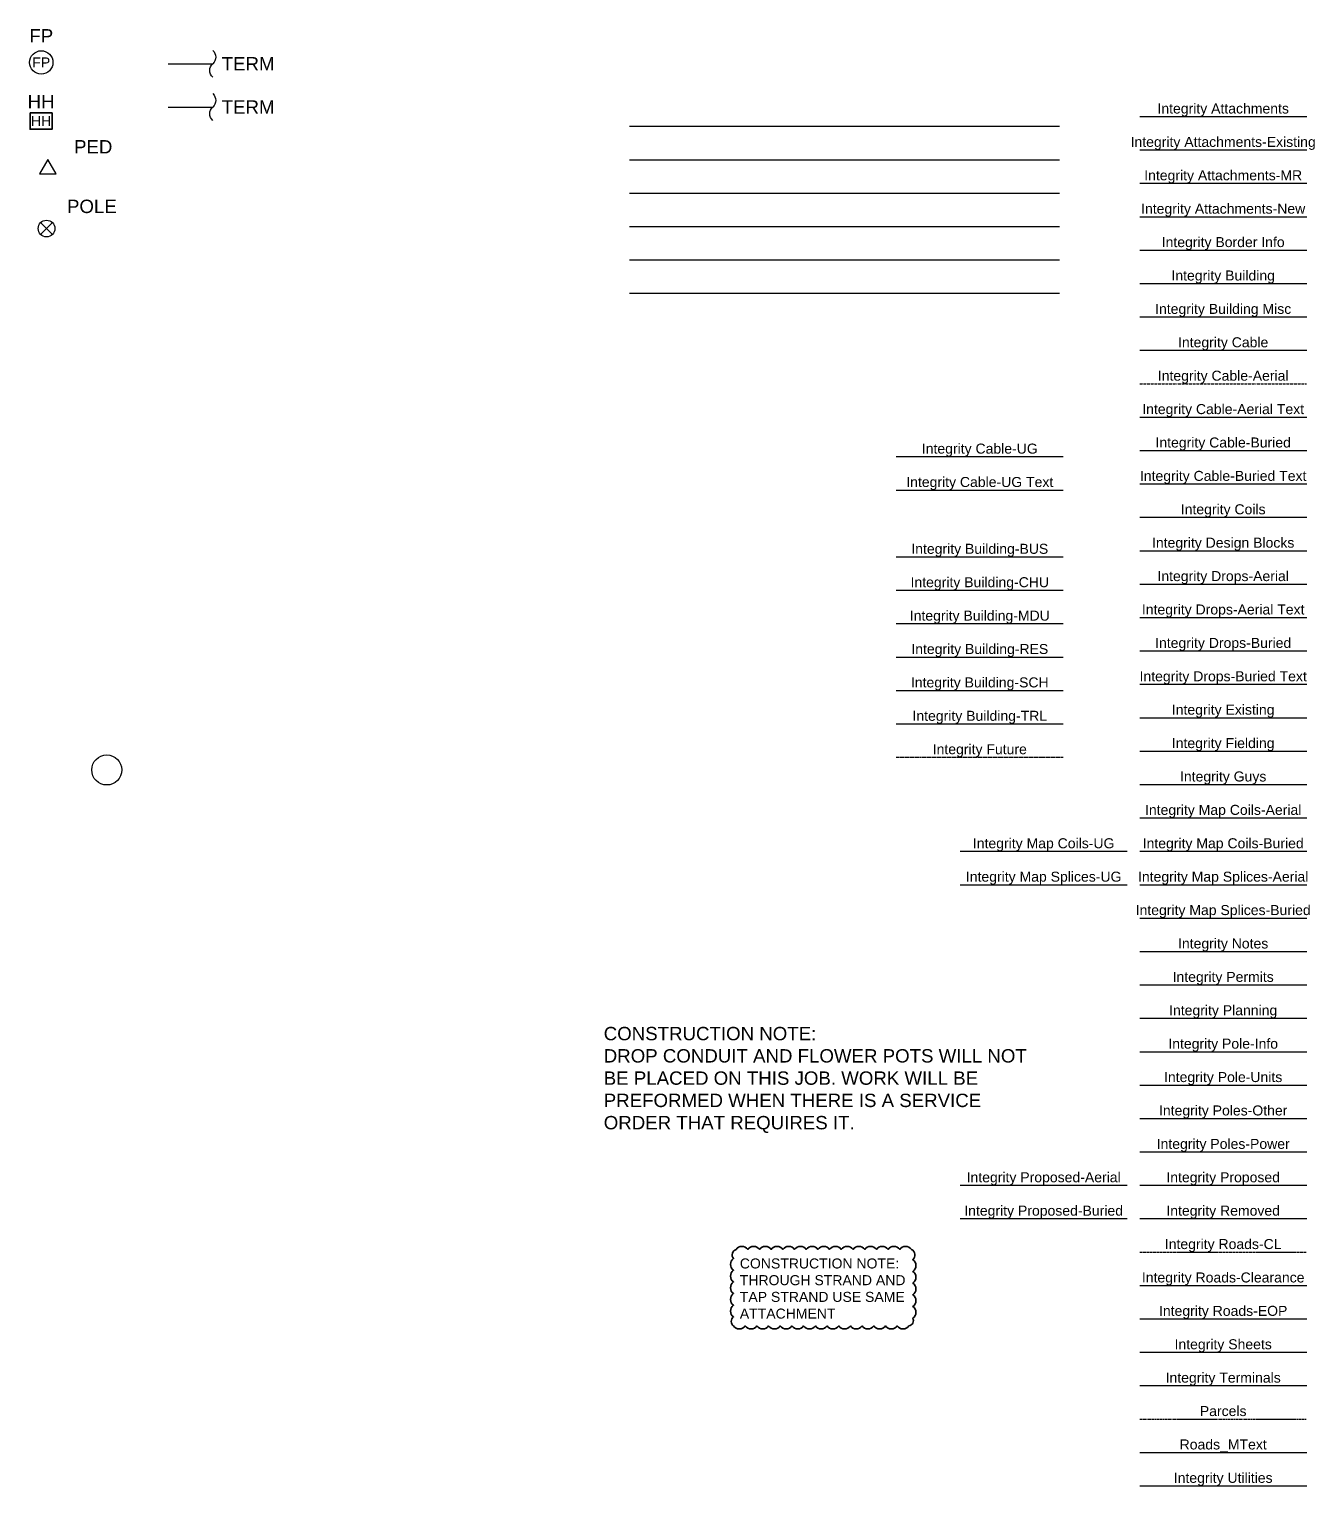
# Model space of a CAD drawing. Header units: inches. Extents: x 29 to 22121, y 36 to 12095.
# Drawn here: x 7067 to 7836, y 636 to 1509 of the extents above; entities that cross this region are included whole.
import ezdxf
from ezdxf.enums import TextEntityAlignment as Align
from ezdxf.lldxf.tags import DXFTag

# ---------------------------------------------------------------- set-up
doc = ezdxf.new("R2010")
doc.units = ezdxf.units.IN
doc.header["$MEASUREMENT"] = 0
for name, pattern in [('CENTER', [2, 1.25, -0.25, 0.25, -0.25]), ('DASHDOT', [1, 0.5, -0.25, 0, -0.25]), ('DASHED', [0.75, 0.5, -0.25]), ('HIDDEN', [0.375, 0.25, -0.125]), ('PHANTOM', [2.5, 1.25, -0.25, 0.25, -0.25, 0.25, -0.25])]:
    doc.linetypes.add(name, pattern=pattern)
for name, color, linetype in [('Integrity Attachments', 2, 'Continuous'), ('Integrity Attachments-Existing', 2, 'Continuous'), ('Integrity Attachments-MR', 1, 'Continuous'), ('Integrity Attachments-New', 4, 'Continuous'), ('Integrity Border Info', 40, 'HIDDEN'), ('Integrity Building', 3, 'Continuous'), ('Integrity Building Misc', 6, 'Continuous'), ('Integrity Building-BUS', 3, 'Continuous'), ('Integrity Building-CHU', 3, 'Continuous'), ('Integrity Building-MDU', 3, 'Continuous'), ('Integrity Building-RES', 3, 'Continuous'), ('Integrity Building-SCH', 3, 'Continuous'), ('Integrity Building-TRL', 3, 'Continuous'), ('Integrity Cable', 12, 'Continuous'), ('Integrity Cable-Aerial', 12, 'DASHDOT'), ('Integrity Cable-Aerial Text', 12, 'Continuous'), ('Integrity Cable-Buried', 12, 'Continuous'), ('Integrity Cable-Buried Text', 12, 'Continuous'), ('Integrity Coils', 12, 'Continuous'), ('Integrity Design Blocks', 30, 'Continuous'), ('Integrity Drops-Aerial', 5, 'HIDDEN'), ('Integrity Drops-Aerial Text', 5, 'Continuous'), ('Integrity Drops-Buried', 32, 'HIDDEN'), ('Integrity Drops-Buried Text', 3, 'Continuous'), ('Integrity Existing', 2, 'Continuous'), ('Integrity Existing-Buried', 2, 'Continuous'), ('Integrity Fielding', 1, 'Continuous'), ('Integrity Future', 1, 'Continuous'), ('Integrity Guys', 3, 'Continuous'), ('Integrity Map Coils', 1, 'Continuous'), ('Integrity Map Coils-Aerial', 4, 'Continuous'), ('Integrity Map Coils-Buried', 4, 'Continuous'), ('Integrity Map Coils-UG', 4, 'Continuous'), ('Integrity Map Splices-Aerial', 4, 'Continuous'), ('Integrity Map Splices-Buried', 4, 'Continuous'), ('Integrity Map Splices-UG', 4, 'Continuous'), ('Integrity Notes', 1, 'Continuous'), ('Integrity Permits', 3, 'Continuous'), ('Integrity Planning', 6, 'Continuous'), ('Integrity Pole-Info', 12, 'Continuous'), ('Integrity Pole-Units', 12, 'Continuous'), ('Integrity Poles-Other', 1, 'Continuous'), ('Integrity Poles-Power', 3, 'Continuous'), ('Integrity Proposed', 12, 'Continuous'), ('Integrity Proposed-Aerial', 4, 'Continuous'), ('Integrity Proposed-Buried', 4, 'Continuous'), ('Integrity Removed', 5, 'Continuous'), ('Integrity Roads-CL', 8, 'CENTER'), ('Integrity Roads-Clearance', 1, 'Continuous'), ('Integrity Roads-EOP', 250, 'Continuous'), ('Integrity Sheets', 6, 'Continuous'), ('Integrity Terminals', 4, 'Continuous'), ('Integrity Utilities', 8, 'Continuous'), ('Parcels', 2, 'PHANTOM'), ('Roads_MText', 3, 'Continuous'), ('Utility - COMM', 40, 'Continuous'), ('Utility - GAS', 50, 'GAS_LINE'), ('Utility - PWR', 12, 'PWR_LINE'), ('Utility - STM Sewer', 80, 'STM_LINE'), ('Utility - SWR', 64, 'SWR_LINE'), ('Utility - WTR', 150, 'WTR_LINE')]:
    doc.layers.add(name, color=color, linetype=linetype)
doc.styles.get("Standard").update_dxf_attribs({"font": 'arial.ttf'})
tags = doc.linetypes.add('GAS_LINE', pattern='A,0.5,-0.2,["GAS",Standard,S=0.1,R=0,X=-0.1,Y=-0.05],-0.25', length=0.95).pattern_tags.tags
tags[6] = DXFTag(74, 10)
tags = doc.linetypes.add('PWR_LINE', pattern='A,0.5,-0.2,["PWR",Standard,S=0.1,R=0,X=-0.1,Y=-0.05],-0.25', length=0.95).pattern_tags.tags
tags[6] = DXFTag(74, 10)
tags = doc.linetypes.add('STM_LINE', pattern='A,0.5,-0.2,["STM",Standard,S=0.1,R=0,X=-0.1,Y=-0.05],-0.25', length=0.95).pattern_tags.tags
tags[6] = DXFTag(74, 10)
tags = doc.linetypes.add('SWR_LINE', pattern='A,0.5,-0.2,["SWR",Standard,S=0.1,R=0,X=-0.1,Y=-0.05],-0.25', length=0.95).pattern_tags.tags
tags[6] = DXFTag(74, 10)
tags = doc.linetypes.add('WTR_LINE', pattern='A,0.5,-0.2,["WTR",Standard,S=0.1,R=0,X=-0.1,Y=-0.05],-0.25', length=0.95).pattern_tags.tags
tags[6] = DXFTag(74, 10)

# ---------------------------------------------------------------- blocks, each defined once
blk = doc.blocks.new('Map coil')
blk.add_circle((0, 0), 9)
blk.add_attdef('LL', text='', height=6).set_placement((0, 0), align=Align.MIDDLE_CENTER)
blk.add_attdef('TYPE', text='', height=2).set_placement((0, -7.23), align=Align.BOTTOM_CENTER)
blk = doc.blocks.new('*U51')
blk.add_lwpolyline([(5, -2.89), (0, 5.77), (-5, -2.89)], close=True)
blk.add_attdef('PEDNUM', text='', height=8).set_placement((27.14, 13.3), align=Align.MIDDLE_CENTER)
at = {"flags": 1}
for tag, p in [('TYPE', (26.48, 0.97)), ('LATLONG', (26.48, -7.53))]:
    blk.add_attdef(tag, text='', height=6, dxfattribs=at).set_placement(p, align=Align.MIDDLE_LEFT)
blk = doc.blocks.new('TERM')
blk.add_line((6.38, 0), (33.05, 0))
for points in [[(33.05, 8, -0.450253), (33.05, 0)], [(33.05, -8, -0.450253), (33.05, 0)]]:
    blk.add_lwpolyline(points, format="xyb")
blk.add_attdef('NUMBER', text='', height=8).set_placement((38.4, 0), align=Align.MIDDLE_LEFT)
at = {"flags": 1}
blk.add_attdef('LIST', text='', height=8, dxfattribs=at).set_placement((38.4, -11.34), align=Align.MIDDLE_LEFT)
blk = doc.blocks.new('iPole')
for p, q in [((-3.54, 3.54), (3.54, -3.54)), ((-3.54, -3.54), (3.54, 3.54))]:
    blk.add_line(p, q)
blk.add_circle((0, 0), 5)
for tag, p in [('STATUS', (27.14, 24.85)), ('POLENUM', (27.14, 13.3))]:
    blk.add_attdef(tag, text='', height=8).set_placement(p, align=Align.MIDDLE_CENTER)
at = {"flags": 1}
for tag, p in [('OWNER', (26.48, 0.97)), ('OWNER_NUM', (26.48, -7.53)), ('OTHER_NUM', (26.48, -16.04)), ('HEIGHT_CLASS', (26.48, -24.54)), ('YEAR', (26.48, -33.05)), ('LATLONG', (26.48, -41.55)), ('GROUND', (26.48, -50.06))]:
    blk.add_attdef(tag, text='', height=6, dxfattribs=at).set_placement(p, align=Align.MIDDLE_LEFT)
for tag, p in [('NEU', (0.36, -12.43)), ('TF', (0.36, -17.49)), ('ANTENNA', (0.36, -27.61)), ('LP', (0.36, -22.55)), ('SLCIR', (0.36, -32.68)), ('SL', (0.36, -37.74)), ('CATV', (0.36, -42.8)), ('ATT', (0.36, -47.86)), ('TDS', (0.36, -52.93)), ('UTC', (0.36, -57.99)), ('XO', (0.36, -63.05)), ('ZAYO', (0.36, -68.11)), ('CLEC', (0.36, -73.18)), ('TELCO', (0.36, -78.24)), ('TRAFFIC', (0.36, -88.36)), ('CITY', (0.36, -83.3)), ('OTHER', (0.36, -98.49)), ('OHG', (0.36, -93.43))]:
    blk.add_attdef(tag, text='', height=3.38, dxfattribs=at).set_placement(p, align=Align.BOTTOM_CENTER)
blk = doc.blocks.new('*U53')
at = {"lineweight": 35}
blk.add_lwpolyline([(-6.57, 4.87), (6.57, 4.87), (6.57, -4.87), (-6.57, -4.87)], close=True, dxfattribs=at)
blk.add_text('HH', height=6).set_placement((0, 0), align=Align.MIDDLE_CENTER)
at = {"lineweight": 35, "flags": 1}
for tag, p in [('TYPE', (0, 29.82)), ('LATLONG', (0, 22.09))]:
    blk.add_attdef(tag, text='', height=6, dxfattribs=at).set_placement(p, align=Align.MIDDLE_CENTER)
at = {"lineweight": 35}
blk.add_attdef('HHNUM', text='', height=8, dxfattribs=at).set_placement((0, 11.72), align=Align.MIDDLE_CENTER)
blk = doc.blocks.new('dFP')
blk.add_circle((0, 0), 7)
blk.add_text('FP', height=6).set_placement((0, 0), align=Align.MIDDLE_CENTER)
at = {"lineweight": 35, "flags": 1}
for tag, p in [('TYPE', (0, 34.03)), ('LATLONG', (0, 26.31))]:
    blk.add_attdef(tag, text='', height=6, dxfattribs=at).set_placement(p, align=Align.MIDDLE_CENTER)
at = {"lineweight": 35}
blk.add_attdef('FPNUM', text='', height=8, dxfattribs=at).set_placement((0, 15.94), align=Align.MIDDLE_CENTER)

msp = doc.modelspace()

# ---------------------------------------------------------------- linework, layer by layer
at = {"layer": 'Integrity Attachments'}
msp.add_line((7731.46, 1456.38), (7831.46, 1456.38), dxfattribs=at)
at = {"layer": 'Integrity Attachments-Existing'}
msp.add_line((7731.46, 1436.38), (7831.46, 1436.38), dxfattribs=at)
at = {"layer": 'Integrity Attachments-MR'}
msp.add_line((7731.46, 1416.38), (7831.46, 1416.38), dxfattribs=at)
at = {"layer": 'Integrity Attachments-New'}
msp.add_line((7731.46, 1396.38), (7831.46, 1396.38), dxfattribs=at)
at = {"layer": 'Integrity Border Info'}
msp.add_line((7731.46, 1376.38), (7831.46, 1376.38), dxfattribs=at)
at = {"layer": 'Integrity Building'}
msp.add_line((7731.46, 1356.38), (7831.46, 1356.38), dxfattribs=at)
at = {"layer": 'Integrity Building Misc'}
msp.add_line((7731.46, 1336.38), (7831.46, 1336.38), dxfattribs=at)
at = {"layer": 'Integrity Building-BUS'}
msp.add_line((7585.73, 1192.71), (7685.73, 1192.71), dxfattribs=at)
at = {"layer": 'Integrity Building-CHU'}
msp.add_line((7585.73, 1172.71), (7685.73, 1172.71), dxfattribs=at)
at = {"layer": 'Integrity Building-MDU'}
msp.add_line((7585.73, 1152.71), (7685.73, 1152.71), dxfattribs=at)
at = {"layer": 'Integrity Building-RES'}
msp.add_line((7585.73, 1132.71), (7685.73, 1132.71), dxfattribs=at)
at = {"layer": 'Integrity Building-SCH'}
msp.add_line((7585.73, 1112.71), (7685.73, 1112.71), dxfattribs=at)
at = {"layer": 'Integrity Building-TRL'}
msp.add_line((7585.73, 1092.71), (7685.73, 1092.71), dxfattribs=at)
at = {"layer": 'Integrity Cable'}
msp.add_line((7731.46, 1316.38), (7831.46, 1316.38), dxfattribs=at)
at = {"layer": 'Integrity Cable-Aerial'}
msp.add_line((7731.46, 1296.38), (7831.46, 1296.38), dxfattribs=at)
at = {"layer": 'Integrity Cable-Aerial Text'}
msp.add_line((7731.46, 1276.38), (7831.46, 1276.38), dxfattribs=at)
at = {"layer": 'Integrity Cable-Buried'}
for p, q in [((7731.46, 1256.38), (7831.46, 1256.38)), ((7585.73, 1252.71), (7685.73, 1252.71))]:
    msp.add_line(p, q, dxfattribs=at)
at = {"layer": 'Integrity Cable-Buried Text'}
for p, q in [((7585.73, 1232.71), (7685.73, 1232.71)), ((7731.46, 1236.38), (7831.46, 1236.38))]:
    msp.add_line(p, q, dxfattribs=at)
at = {"layer": 'Integrity Coils'}
msp.add_line((7731.46, 1216.38), (7831.46, 1216.38), dxfattribs=at)
at = {"layer": 'Integrity Design Blocks'}
msp.add_line((7731.46, 1196.38), (7831.46, 1196.38), dxfattribs=at)
at = {"layer": 'Integrity Drops-Aerial'}
msp.add_line((7731.46, 1176.38), (7831.46, 1176.38), dxfattribs=at)
at = {"layer": 'Integrity Drops-Aerial Text'}
msp.add_line((7731.46, 1156.38), (7831.46, 1156.38), dxfattribs=at)
at = {"layer": 'Integrity Drops-Buried'}
msp.add_line((7731.46, 1136.38), (7831.46, 1136.38), dxfattribs=at)
at = {"layer": 'Integrity Drops-Buried Text'}
msp.add_line((7731.46, 1116.38), (7831.46, 1116.38), dxfattribs=at)
at = {"layer": 'Integrity Existing'}
msp.add_line((7731.46, 1096.38), (7831.46, 1096.38), dxfattribs=at)
at = {"layer": 'Integrity Fielding'}
msp.add_line((7731.46, 1076.38), (7831.46, 1076.38), dxfattribs=at)
at = {"layer": 'Integrity Future', "linetype": 'DASHED'}
msp.add_line((7585.73, 1072.71), (7685.73, 1072.71), dxfattribs=at)
at = {"layer": 'Integrity Guys'}
msp.add_line((7731.46, 1056.38), (7831.46, 1056.38), dxfattribs=at)
at = {"layer": 'Integrity Map Coils-Aerial'}
msp.add_line((7731.46, 1036.38), (7831.46, 1036.38), dxfattribs=at)
at = {"layer": 'Integrity Map Coils-Buried'}
msp.add_line((7731.46, 1016.38), (7831.46, 1016.38), dxfattribs=at)
at = {"layer": 'Integrity Map Coils-UG'}
msp.add_line((7623.97, 1016.38), (7723.97, 1016.38), dxfattribs=at)
at = {"layer": 'Integrity Map Splices-Aerial'}
msp.add_line((7731.46, 996.38), (7831.46, 996.38), dxfattribs=at)
at = {"layer": 'Integrity Map Splices-Buried'}
msp.add_line((7731.46, 976.38), (7831.46, 976.38), dxfattribs=at)
at = {"layer": 'Integrity Map Splices-UG'}
msp.add_line((7623.97, 996.38), (7723.97, 996.38), dxfattribs=at)
at = {"layer": 'Integrity Notes'}
msp.add_line((7731.46, 956.38), (7831.46, 956.38), dxfattribs=at)
at = {"layer": 'Integrity Notes', "lineweight": 35, "flags": 128}
msp.add_lwpolyline([(7488.27, 732.15, 0.520567), (7495.27, 732.15, 0.520567), (7502.27, 732.15, 0.520567), (7509.27, 732.15, 0.520567), (7516.27, 732.15, 0.520567), (7523.27, 732.15, 0.520567), (7530.27, 732.15, 0.520567), (7537.27, 732.15, 0.520567), (7544.27, 732.15, 0.520567), (7551.27, 732.15, 0.520567), (7558.27, 732.15, 0.520567), (7565.27, 732.15, 0.520567), (7572.27, 732.15, 0.520567), (7579.27, 732.15, 0.520567), (7586.27, 732.15, 0.520567), (7593.27, 732.15, 0.520567), (7595.64, 736.78, 0.520567), (7595.64, 743.78, 0.520567), (7595.64, 750.78, 0.520567), (7595.64, 757.78, 0.520567), (7595.64, 764.78, 0.520567), (7595.64, 771.78, 0.520567), (7594.82, 777.96, 0.520567), (7587.82, 777.96, 0.520567), (7580.82, 777.96, 0.520567), (7573.82, 777.96, 0.520567), (7566.82, 777.96, 0.520567), (7559.82, 777.96, 0.520567), (7552.82, 777.96, 0.520567), (7545.82, 777.96, 0.520567), (7538.82, 777.96, 0.520567), (7531.82, 777.96, 0.520567), (7524.82, 777.96, 0.520567), (7517.82, 777.96, 0.520567), (7510.82, 777.96, 0.520567), (7503.82, 777.96, 0.520567), (7496.82, 777.96, 0.520567), (7489.82, 777.96, 0.520567), (7488.27, 772.51, 0.520567), (7488.27, 765.51, 0.520567), (7488.27, 758.51, 0.520567), (7488.27, 751.51, 0.520567), (7488.27, 744.51, 0.520567), (7488.27, 737.51, 0.520567)], format="xyb", close=True, dxfattribs=at)
at = {"layer": 'Integrity Permits'}
msp.add_line((7731.46, 936.38), (7831.46, 936.38), dxfattribs=at)
at = {"layer": 'Integrity Planning'}
msp.add_line((7731.46, 916.38), (7831.46, 916.38), dxfattribs=at)
at = {"layer": 'Integrity Pole-Info'}
msp.add_line((7731.46, 896.38), (7831.46, 896.38), dxfattribs=at)
at = {"layer": 'Integrity Pole-Units'}
msp.add_line((7731.46, 876.38), (7831.46, 876.38), dxfattribs=at)
at = {"layer": 'Integrity Poles-Other'}
msp.add_line((7731.46, 856.38), (7831.46, 856.38), dxfattribs=at)
at = {"layer": 'Integrity Poles-Power'}
msp.add_line((7731.46, 836.38), (7831.46, 836.38), dxfattribs=at)
at = {"layer": 'Integrity Proposed'}
msp.add_line((7731.46, 816.38), (7831.46, 816.38), dxfattribs=at)
at = {"layer": 'Integrity Proposed-Aerial'}
msp.add_line((7623.97, 816.38), (7723.97, 816.38), dxfattribs=at)
at = {"layer": 'Integrity Proposed-Buried'}
msp.add_line((7623.97, 796.38), (7723.97, 796.38), dxfattribs=at)
at = {"layer": 'Integrity Removed'}
msp.add_line((7731.46, 796.38), (7831.46, 796.38), dxfattribs=at)
at = {"layer": 'Integrity Roads-CL'}
msp.add_line((7731.46, 776.38), (7831.46, 776.38), dxfattribs=at)
at = {"layer": 'Integrity Roads-Clearance'}
msp.add_line((7731.46, 756.38), (7831.46, 756.38), dxfattribs=at)
at = {"layer": 'Integrity Roads-EOP'}
msp.add_line((7731.46, 736.38), (7831.46, 736.38), dxfattribs=at)
at = {"layer": 'Integrity Sheets'}
msp.add_line((7731.46, 716.38), (7831.46, 716.38), dxfattribs=at)
at = {"layer": 'Integrity Terminals'}
msp.add_line((7731.46, 696.38), (7831.46, 696.38), dxfattribs=at)
at = {"layer": 'Integrity Utilities'}
msp.add_line((7731.46, 636.38), (7831.46, 636.38), dxfattribs=at)
at = {"layer": 'Parcels'}
msp.add_line((7731.46, 676.38), (7831.46, 676.38), dxfattribs=at)
at = {"layer": 'Roads_MText'}
msp.add_line((7731.46, 656.38), (7831.46, 656.38), dxfattribs=at)
at = {"layer": 'Utility - COMM', "ltscale": 2, "flags": 128}
msp.add_lwpolyline([(7425.95, 1450.51), (7683.45, 1450.51)], dxfattribs=at)
at = {"layer": 'Utility - GAS', "ltscale": 2, "flags": 128}
msp.add_lwpolyline([(7425.95, 1430.51), (7683.45, 1430.51)], dxfattribs=at)
at = {"layer": 'Utility - PWR', "ltscale": 2, "flags": 128}
msp.add_lwpolyline([(7425.95, 1410.51), (7683.45, 1410.51)], dxfattribs=at)
at = {"layer": 'Utility - STM Sewer', "ltscale": 2, "flags": 128}
msp.add_lwpolyline([(7425.95, 1390.51), (7683.45, 1390.51)], dxfattribs=at)
at = {"layer": 'Utility - SWR', "ltscale": 2, "flags": 128}
msp.add_lwpolyline([(7425.95, 1370.51), (7683.45, 1370.51)], dxfattribs=at)
at = {"layer": 'Utility - WTR', "ltscale": 2, "flags": 128}
msp.add_lwpolyline([(7425.95, 1350.51), (7683.45, 1350.51)], dxfattribs=at)

# ---------------------------------------------------------------- block references
at = {"layer": 'Integrity Cable-Buried'}
msp.add_blockref('TERM', (7143.42, 1462.06), dxfattribs=at).add_auto_attribs({'NUMBER': 'TERM'})
at = {"layer": 'Integrity Existing-Buried'}
msp.add_blockref('*U53', (7073.68, 1453.63), dxfattribs=at).add_auto_attribs({'HHNUM': 'HH'})
at = {"layer": 'Integrity Map Coils'}
msp.add_blockref('Map coil', (7113.01, 1065.07), dxfattribs=at)
at = {"layer": 'Integrity Poles-Other'}
msp.add_blockref('iPole', (7076.96, 1389.28), dxfattribs=at).add_auto_attribs({'POLENUM': 'POLE'})
at = {"layer": 'Integrity Proposed'}
msp.add_blockref('*U51', (7077.76, 1424.96), dxfattribs=at).add_auto_attribs({'PEDNUM': 'PED'})
at = {"layer": 'Integrity Proposed-Buried'}
msp.add_blockref('dFP', (7073.8, 1488.76), dxfattribs=at).add_auto_attribs({'FPNUM': 'FP'})
at = {"layer": 'Integrity Terminals'}
msp.add_blockref('TERM', (7143.42, 1487.99), dxfattribs=at).add_auto_attribs({'NUMBER': 'TERM'})

# ---------------------------------------------------------------- texts
at = {"layer": 'Integrity Attachments'}
msp.add_text('Integrity Attachments', height=6, dxfattribs=at).set_placement((7781.46, 1456.38), align=Align.BOTTOM_CENTER)
at = {"layer": 'Integrity Attachments-Existing'}
msp.add_text('Integrity Attachments-Existing', height=6, dxfattribs=at).set_placement((7781.46, 1436.38), align=Align.BOTTOM_CENTER)
at = {"layer": 'Integrity Attachments-MR'}
msp.add_text('Integrity Attachments-MR', height=6, dxfattribs=at).set_placement((7781.46, 1416.38), align=Align.BOTTOM_CENTER)
at = {"layer": 'Integrity Attachments-New'}
msp.add_text('Integrity Attachments-New', height=6, dxfattribs=at).set_placement((7781.46, 1396.38), align=Align.BOTTOM_CENTER)
at = {"layer": 'Integrity Border Info'}
msp.add_text('Integrity Border Info', height=6, dxfattribs=at).set_placement((7781.46, 1376.38), align=Align.BOTTOM_CENTER)
at = {"layer": 'Integrity Building'}
msp.add_text('Integrity Building', height=6, dxfattribs=at).set_placement((7781.46, 1356.38), align=Align.BOTTOM_CENTER)
at = {"layer": 'Integrity Building Misc'}
msp.add_text('Integrity Building Misc', height=6, dxfattribs=at).set_placement((7781.46, 1336.38), align=Align.BOTTOM_CENTER)
at = {"layer": 'Integrity Building-BUS'}
msp.add_text('Integrity Building-BUS', height=6, dxfattribs=at).set_placement((7635.73, 1192.71), align=Align.BOTTOM_CENTER)
at = {"layer": 'Integrity Building-CHU'}
msp.add_text('Integrity Building-CHU', height=6, dxfattribs=at).set_placement((7635.73, 1172.71), align=Align.BOTTOM_CENTER)
at = {"layer": 'Integrity Building-MDU'}
msp.add_text('Integrity Building-MDU', height=6, dxfattribs=at).set_placement((7635.73, 1152.71), align=Align.BOTTOM_CENTER)
at = {"layer": 'Integrity Building-RES'}
msp.add_text('Integrity Building-RES', height=6, dxfattribs=at).set_placement((7635.73, 1132.71), align=Align.BOTTOM_CENTER)
at = {"layer": 'Integrity Building-SCH'}
msp.add_text('Integrity Building-SCH', height=6, dxfattribs=at).set_placement((7635.73, 1112.71), align=Align.BOTTOM_CENTER)
at = {"layer": 'Integrity Building-TRL'}
msp.add_text('Integrity Building-TRL', height=6, dxfattribs=at).set_placement((7635.73, 1092.71), align=Align.BOTTOM_CENTER)
at = {"layer": 'Integrity Cable'}
msp.add_text('Integrity Cable', height=6, dxfattribs=at).set_placement((7781.46, 1316.38), align=Align.BOTTOM_CENTER)
at = {"layer": 'Integrity Cable-Aerial'}
msp.add_text('Integrity Cable-Aerial', height=6, dxfattribs=at).set_placement((7781.46, 1296.38), align=Align.BOTTOM_CENTER)
at = {"layer": 'Integrity Cable-Aerial Text'}
msp.add_text('Integrity Cable-Aerial Text', height=6, dxfattribs=at).set_placement((7781.46, 1276.38), align=Align.BOTTOM_CENTER)
at = {"layer": 'Integrity Cable-Buried'}
for s, p in [('Integrity Cable-UG', (7635.73, 1252.71)), ('Integrity Cable-Buried', (7781.46, 1256.38))]:
    msp.add_text(s, height=6, dxfattribs=at).set_placement(p, align=Align.BOTTOM_CENTER)
at = {"layer": 'Integrity Cable-Buried Text'}
for s, p in [('Integrity Cable-UG Text', (7635.73, 1232.71)), ('Integrity Cable-Buried Text', (7781.46, 1236.38))]:
    msp.add_text(s, height=6, dxfattribs=at).set_placement(p, align=Align.BOTTOM_CENTER)
at = {"layer": 'Integrity Coils'}
msp.add_text('Integrity Coils', height=6, dxfattribs=at).set_placement((7781.46, 1216.38), align=Align.BOTTOM_CENTER)
at = {"layer": 'Integrity Design Blocks'}
msp.add_text('Integrity Design Blocks', height=6, dxfattribs=at).set_placement((7781.46, 1196.38), align=Align.BOTTOM_CENTER)
at = {"layer": 'Integrity Drops-Aerial'}
msp.add_text('Integrity Drops-Aerial', height=6, dxfattribs=at).set_placement((7781.46, 1176.38), align=Align.BOTTOM_CENTER)
at = {"layer": 'Integrity Drops-Aerial Text'}
msp.add_text('Integrity Drops-Aerial Text', height=6, dxfattribs=at).set_placement((7781.46, 1156.38), align=Align.BOTTOM_CENTER)
at = {"layer": 'Integrity Drops-Buried'}
msp.add_text('Integrity Drops-Buried', height=6, dxfattribs=at).set_placement((7781.46, 1136.38), align=Align.BOTTOM_CENTER)
at = {"layer": 'Integrity Drops-Buried Text'}
msp.add_text('Integrity Drops-Buried Text', height=6, dxfattribs=at).set_placement((7781.46, 1116.38), align=Align.BOTTOM_CENTER)
at = {"layer": 'Integrity Existing'}
msp.add_text('Integrity Existing', height=6, dxfattribs=at).set_placement((7781.46, 1096.38), align=Align.BOTTOM_CENTER)
at = {"layer": 'Integrity Fielding'}
msp.add_text('Integrity Fielding', height=6, dxfattribs=at).set_placement((7781.46, 1076.38), align=Align.BOTTOM_CENTER)
at = {"layer": 'Integrity Future'}
msp.add_text('Integrity Future', height=6, dxfattribs=at).set_placement((7635.73, 1072.71), align=Align.BOTTOM_CENTER)
at = {"layer": 'Integrity Guys'}
msp.add_text('Integrity Guys', height=6, dxfattribs=at).set_placement((7781.46, 1056.38), align=Align.BOTTOM_CENTER)
at = {"layer": 'Integrity Map Coils-Aerial'}
msp.add_text('Integrity Map Coils-Aerial', height=6, dxfattribs=at).set_placement((7781.46, 1036.38), align=Align.BOTTOM_CENTER)
at = {"layer": 'Integrity Map Coils-Buried'}
msp.add_text('Integrity Map Coils-Buried', height=6, dxfattribs=at).set_placement((7781.46, 1016.38), align=Align.BOTTOM_CENTER)
at = {"layer": 'Integrity Map Coils-UG'}
msp.add_text('Integrity Map Coils-UG', height=6, dxfattribs=at).set_placement((7673.97, 1016.38), align=Align.BOTTOM_CENTER)
at = {"layer": 'Integrity Map Splices-Aerial'}
msp.add_text('Integrity Map Splices-Aerial', height=6, dxfattribs=at).set_placement((7781.46, 996.38), align=Align.BOTTOM_CENTER)
at = {"layer": 'Integrity Map Splices-Buried'}
msp.add_text('Integrity Map Splices-Buried', height=6, dxfattribs=at).set_placement((7781.46, 976.38), align=Align.BOTTOM_CENTER)
at = {"layer": 'Integrity Map Splices-UG'}
msp.add_text('Integrity Map Splices-UG', height=6, dxfattribs=at).set_placement((7673.97, 996.38), align=Align.BOTTOM_CENTER)
at = {"layer": 'Integrity Notes'}
msp.add_text('Integrity Notes', height=6, dxfattribs=at).set_placement((7781.46, 956.38), align=Align.BOTTOM_CENTER)
at = {"layer": 'Integrity Notes', "insert": (7410.57, 911.22), "char_height": 8, "attachment_point": 1}
msp.add_mtext_dynamic_manual_height_columns('CONSTRUCTION NOTE:\\PDROP CONDUIT AND FLOWER POTS WILL NOT BE PLACED ON THIS JOB. WORK WILL BE PREFORMED WHEN THERE IS A SERVICE ORDER THAT REQUIRES IT.', width=262.556, gutter_width=30, heights=[0], dxfattribs=at)
at = {"layer": 'Integrity Notes', "lineweight": 35, "insert": (7492.06, 772.55), "char_height": 6, "attachment_point": 1}
msp.add_mtext_dynamic_manual_height_columns('CONSTRUCTION NOTE:\\PTHROUGH STRAND AND TAP STRAND USE SAME ATTACHMENT', width=106.7682, gutter_width=1, heights=[0], dxfattribs=at)
at = {"layer": 'Integrity Permits'}
msp.add_text('Integrity Permits', height=6, dxfattribs=at).set_placement((7781.46, 936.38), align=Align.BOTTOM_CENTER)
at = {"layer": 'Integrity Planning'}
msp.add_text('Integrity Planning', height=6, dxfattribs=at).set_placement((7781.46, 916.38), align=Align.BOTTOM_CENTER)
at = {"layer": 'Integrity Pole-Info'}
msp.add_text('Integrity Pole-Info', height=6, dxfattribs=at).set_placement((7781.46, 896.38), align=Align.BOTTOM_CENTER)
at = {"layer": 'Integrity Pole-Units'}
msp.add_text('Integrity Pole-Units', height=6, dxfattribs=at).set_placement((7781.46, 876.38), align=Align.BOTTOM_CENTER)
at = {"layer": 'Integrity Poles-Other'}
msp.add_text('Integrity Poles-Other', height=6, dxfattribs=at).set_placement((7781.46, 856.38), align=Align.BOTTOM_CENTER)
at = {"layer": 'Integrity Poles-Power'}
msp.add_text('Integrity Poles-Power', height=6, dxfattribs=at).set_placement((7781.46, 836.38), align=Align.BOTTOM_CENTER)
at = {"layer": 'Integrity Proposed'}
msp.add_text('Integrity Proposed', height=6, dxfattribs=at).set_placement((7781.46, 816.38), align=Align.BOTTOM_CENTER)
at = {"layer": 'Integrity Proposed-Aerial'}
msp.add_text('Integrity Proposed-Aerial', height=6, dxfattribs=at).set_placement((7673.97, 816.38), align=Align.BOTTOM_CENTER)
at = {"layer": 'Integrity Proposed-Buried'}
msp.add_text('Integrity Proposed-Buried', height=6, dxfattribs=at).set_placement((7673.97, 796.38), align=Align.BOTTOM_CENTER)
at = {"layer": 'Integrity Removed'}
msp.add_text('Integrity Removed', height=6, dxfattribs=at).set_placement((7781.46, 796.38), align=Align.BOTTOM_CENTER)
at = {"layer": 'Integrity Roads-CL'}
msp.add_text('Integrity Roads-CL', height=6, dxfattribs=at).set_placement((7781.46, 776.38), align=Align.BOTTOM_CENTER)
at = {"layer": 'Integrity Roads-Clearance'}
msp.add_text('Integrity Roads-Clearance', height=6, dxfattribs=at).set_placement((7781.46, 756.38), align=Align.BOTTOM_CENTER)
at = {"layer": 'Integrity Roads-EOP'}
msp.add_text('Integrity Roads-EOP', height=6, dxfattribs=at).set_placement((7781.46, 736.38), align=Align.BOTTOM_CENTER)
at = {"layer": 'Integrity Sheets'}
msp.add_text('Integrity Sheets', height=6, dxfattribs=at).set_placement((7781.46, 716.38), align=Align.BOTTOM_CENTER)
at = {"layer": 'Integrity Terminals'}
msp.add_text('Integrity Terminals', height=6, dxfattribs=at).set_placement((7781.46, 696.38), align=Align.BOTTOM_CENTER)
at = {"layer": 'Integrity Utilities'}
msp.add_text('Integrity Utilities', height=6, dxfattribs=at).set_placement((7781.46, 636.38), align=Align.BOTTOM_CENTER)
at = {"layer": 'Parcels'}
msp.add_text('Parcels', height=6, dxfattribs=at).set_placement((7781.46, 676.38), align=Align.BOTTOM_CENTER)
at = {"layer": 'Roads_MText'}
msp.add_text('Roads_MText', height=6, dxfattribs=at).set_placement((7781.46, 656.38), align=Align.BOTTOM_CENTER)

doc.saveas('drawing.dxf')
